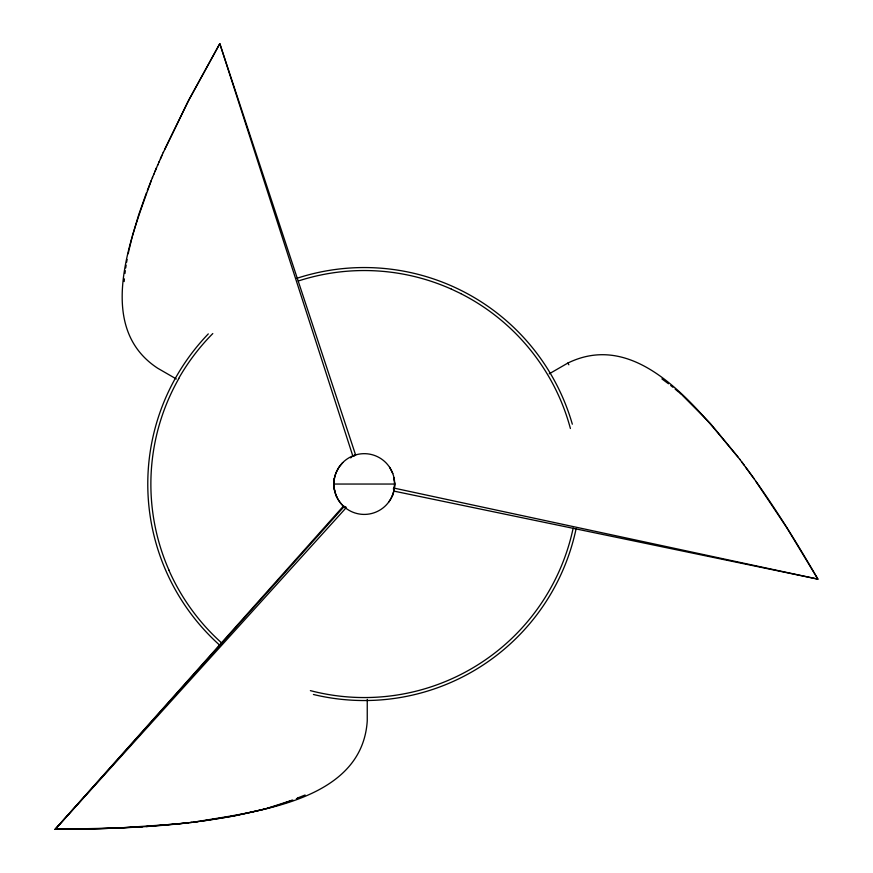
<?xml version="1.0" encoding="UTF-8"?>
<svg xmlns="http://www.w3.org/2000/svg" width="873" height="873" viewBox="0 0 873 873"><rect width="100%" height="100%" fill="white"/><g stroke="black" fill="none" stroke-linecap="round" stroke-linejoin="round"><path stroke-width="1.31" d="M342.783 505.532C335.385 498.243 332.22 487.025 334.73 476.953A30.577 30.577 0 0 1 336.018 472.86L338.877 467.361L342.783 462.559M393.974 477.651L394.651 484.046L393.974 490.44M333.923 485.475L333.923 482.616M394.618 482.616L394.618 485.475A30.282 30.282 0 0 1 394.443 487.614L394.116 489.742A30.457 30.457 0 0 1 388.758 502.04M124.173 281.543L124.392 278.88M124.97 273.467L125.319 270.717M125.712 267.946L126.138 265.141M126.596 262.315L127.098 259.467M745.684 467.251C772.169 502.913 795.641 540.714 817.892 579.137L393.81 491.084L394.367 487.996M128.222 253.694L128.833 250.78M129.051 249.798L132.161 236.932M132.423 235.939L138.774 214.594L146.446 192.835M393.014 493.889L392.523 495.231L393.243 493.201M147.33 190.554L152.589 177.175M151.324 180.318C131.517 236.245 93.978 326.491 157.697 368.231L176.324 378.98M152.339 177.928L153.877 174.043M153.637 174.764L156.507 167.769M154.958 171.599L157.849 164.626M157.653 165.281L159.213 161.494M159.017 162.116L161.985 155.208M160.403 158.962L163.393 152.077M163.229 152.644L187.706 102.086L219.81 43.65L355.595 454.942L354.078 456.143M164.659 149.479L189.266 99.238L219.81 43.65L352.779 455.87L351.59 457.005M344.54 506.558L343.405 506.111L55.108 829.35L100.755 828.706L142.681 826.796M345.795 508.141L55.108 829.35L118.51 827.997L174.338 824.199M344.006 506.678L55.108 829.35C125.461 828.772 196.676 826.415 265.174 808.889M350.684 457.899L351.328 457.266M549.237 373.808L567.854 363.059C639.669 327.888 700.146 412.231 739.998 459.547M296.394 798.697L299.002 797.649M291.811 800.301L266.451 808.584M297.846 797.9L305.092 795.019M291.08 800.737L292.87 800.061M290.174 801.065L283.736 803.335M352.779 455.87L355.595 454.942M280.92 804.262L282.808 803.651M278.061 805.179L279.971 804.568M275.17 806.063L277.101 805.473M272.256 806.936L274.209 806.357M269.299 807.787L271.274 807.23M266.32 808.616L268.317 808.071M265.327 808.889L234.04 815.982L200.997 821.253M194.243 822.104C255.342 811.497 362.066 801.436 367.249 720.847L367.249 699.349M198.346 821.537L190.86 822.508M187.455 822.901L191.525 822.366M188.099 822.759L177.208 823.992M184.672 823.141L146.151 826.567M333.89 484.046L394.64 484.046A30.38 30.38 0 0 1 349.08 510.356A30.38 30.38 0 0 1 349.08 457.736A30.38 30.38 0 0 1 394.651 484.046M394.41 488.182L817.892 579.137L786.911 527.87L755.822 481.285M345.031 506.755L346.177 507.213M451.352 289.094L460.813 293.601M661.887 378.893L668.489 383.771M670.704 385.495L672.908 387.263M675.135 389.085L678.823 392.217M679.565 392.85L681.78 394.792M343.405 506.111L345.621 508.086M682.522 395.458L710.371 423.481L737.936 456.841M739.507 459.002L744.102 464.993M741.57 461.741L754.207 478.862M389.664 467.361L392.774 473.526M567.854 363.059L568.847 364.783M336.629 496.65L335.527 493.889M334.73 491.139L334.195 488.323M394.116 478.349L394.443 480.477M393.428 488.476L393.81 491.084M334.043 488.323A30.457 30.457 0 0 1 334.272 478.339M576.136 528.58A216.504 216.504 0 0 1 313.418 694.482M219.974 645.442A216.504 216.504 0 0 1 208.298 333.901M296.853 278.312A216.504 216.504 0 0 1 572.328 424.191M298.271 280.997A213.416 213.416 0 0 1 451.341 289.116M460.802 293.623A213.318 213.318 0 0 1 532.966 353.161A214.452 214.452 0 0 1 559.713 398.077A213.394 213.394 0 0 1 570.407 428.501M573.157 528.143A213.394 213.394 0 0 1 549.717 589.799A214.409 214.409 0 0 1 518.486 631.714A212.019 212.019 0 0 1 495.155 652.742A214.431 214.431 0 0 1 450.239 679.489A213.383 213.383 0 0 1 310.384 690.63M168.958 570.113A213.383 213.383 0 0 1 178.91 378.413M222.375 643.597A214.409 214.409 0 0 1 216.602 638.261A212.019 212.019 0 0 1 195.574 614.93A214.431 214.431 0 0 1 168.827 570.014M178.79 378.282A214.409 214.409 0 0 1 210.044 336.378A212.019 212.019 0 0 1 212.794 333.562"/></g></svg>
